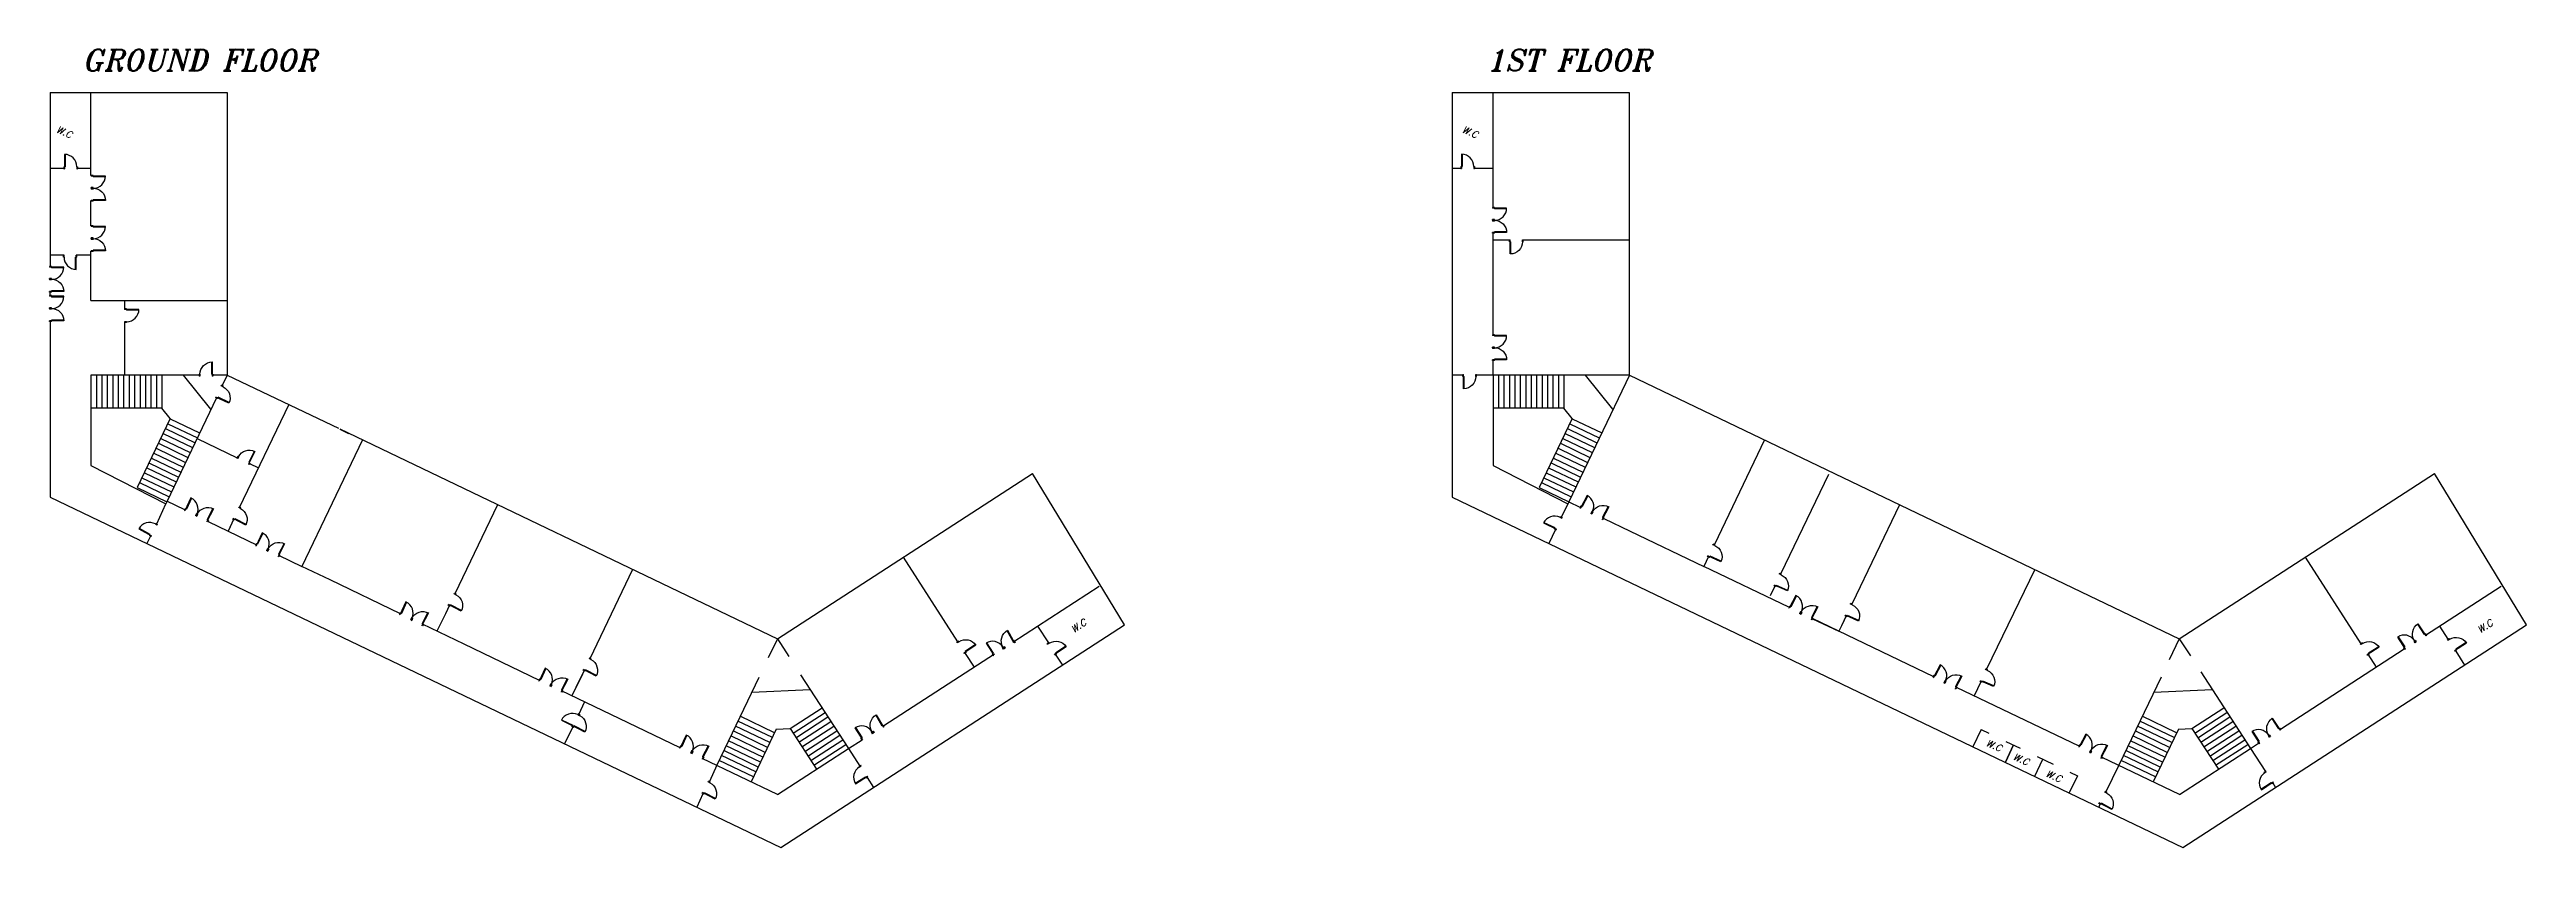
# Model space of a CAD drawing. Header units: millimetres. Extents: x 71 to 575, y 161 to 220.
# Drawn here: x 174 to 355.9, y 161.1 to 219.6 of the extents above; entities that cross this region are included whole.
import ezdxf

# ---------------------------------------------------------------- set-up
doc = ezdxf.new("R2010")
doc.units = ezdxf.units.MM
for name, color, linetype in [('Doors', 6, 'Continuous'), ('Furniture', 1, 'Continuous'), ('Stairs', 1, 'Continuous'), ('Walls', 7, 'Continuous')]:
    doc.layers.add(name, color=color, linetype=linetype)
doc.styles.add('ROMANS', font='romant.shx', dxfattribs={"oblique": 15, "height": 0.13})

# ---------------------------------------------------------------- blocks, each defined once
blk = doc.blocks.new('A$C7384371F')
at = {"layer": 'Doors', "ltscale": 0.5}
for p, q in [((1.32, -0.04), (1.32, 0.01)), ((1.47, -0.04), (1.47, 0.01)), ((0.42, -0.89), (1.32, -0.89)), ((0.42, -0.94), (1.47, -0.94)), ((1.32, -0.04), (1.47, -0.04)), ((1.32, -0.99), (1.32, -0.89)), ((1.47, -0.99), (1.47, -0.94))]:
    blk.add_line(p, q, dxfattribs=at)
at = {"layer": 'Doors', "color": 8}
blk.add_arc((1.32, -0.94), 0.9, 90, 180, dxfattribs=at)
at = {"layer": 'Walls', "ltscale": 0.5}
for p, q in [((1.32, 0.01), (1.47, 0.01)), ((1.32, -0.99), (1.47, -0.99))]:
    blk.add_line(p, q, dxfattribs=at)

msp = doc.modelspace()

# ---------------------------------------------------------------- linework, layer by layer
at = {"layer": 'Stairs'}
for p, q in [((177.03, 195.73), (177.03, 193.33)), ((177.43, 195.73), (177.43, 193.33)), ((177.83, 195.73), (177.83, 193.33)), ((178.23, 195.73), (178.23, 193.33)), ((178.63, 195.73), (178.63, 193.33)), ((179.03, 195.73), (179.03, 193.33)), ((179.79, 195.73), (179.2, 195.73)), ((179.43, 195.73), (179.43, 193.33)), ((179.83, 195.73), (179.83, 193.33)), ((180.23, 195.73), (180.23, 193.33)), ((180.63, 195.73), (180.63, 193.33)), ((181.03, 195.73), (181.03, 193.33)), ((181.43, 195.73), (181.43, 193.33)), ((181.83, 195.73), (181.83, 193.33)), ((182.23, 195.73), (182.23, 193.33)), ((279.98, 195.73), (279.98, 193.33)), ((280.38, 195.73), (280.38, 193.33)), ((280.78, 195.73), (280.78, 193.33)), ((281.18, 195.73), (281.18, 193.33)), ((281.58, 195.73), (281.58, 193.33)), ((281.98, 195.73), (281.98, 193.33)), ((282.73, 195.73), (282.14, 195.73)), ((282.38, 195.73), (282.38, 193.33)), ((282.78, 195.73), (282.78, 193.33)), ((283.18, 195.73), (283.18, 193.33)), ((283.58, 195.73), (283.58, 193.33)), ((283.98, 195.73), (283.98, 193.33)), ((284.38, 195.73), (284.38, 193.33)), ((284.78, 195.73), (284.78, 193.33)), ((285.18, 195.73), (285.18, 193.33)), ((288.78, 193.24), (286.78, 195.73)), ((182.24, 193.33), (177.03, 193.33)), ((182.85, 192.55), (182.24, 193.33)), ((285.18, 193.33), (279.98, 193.33)), ((285.8, 192.55), (285.18, 193.33)), ((182.85, 192.55), (180.43, 187.49)), ((182.16, 191.1), (184.32, 190.06)), ((182.33, 191.46), (184.49, 190.42)), ((182.5, 191.82), (184.67, 190.78)), ((182.68, 192.18), (184.84, 191.14)), ((182.85, 192.54), (185.01, 191.5)), ((285.8, 192.55), (283.37, 187.49)), ((285.1, 191.1), (287.27, 190.06)), ((285.27, 191.46), (287.44, 190.42)), ((285.45, 191.82), (287.61, 190.78)), ((285.62, 192.18), (287.78, 191.14)), ((285.79, 192.54), (287.96, 191.5)), ((181.29, 189.3), (183.46, 188.26)), ((181.47, 189.66), (183.63, 188.62)), ((181.64, 190.02), (183.8, 188.98)), ((181.81, 190.38), (183.98, 189.34)), ((181.98, 190.74), (184.15, 189.7)), ((284.24, 189.3), (286.4, 188.26)), ((284.41, 189.66), (286.57, 188.62)), ((284.58, 190.02), (286.75, 188.98)), ((284.76, 190.38), (286.92, 189.34)), ((284.93, 190.74), (287.09, 189.7)), ((180.43, 187.49), (182.59, 186.45)), ((180.6, 187.85), (182.77, 186.82)), ((180.77, 188.21), (182.94, 187.18)), ((180.95, 188.57), (183.11, 187.54)), ((181.12, 188.93), (183.28, 187.9)), ((283.37, 187.49), (285.54, 186.45)), ((283.55, 187.85), (285.71, 186.82)), ((283.72, 188.21), (285.88, 187.18)), ((283.89, 188.57), (286.06, 187.54)), ((284.06, 188.93), (286.23, 187.9)), ((182.59, 186.45), (182.52, 186.3)), ((329.03, 173.58), (325.92, 167.1)), ((225.56, 172.48), (229.84, 172.66)), ((228.36, 169.8), (230.71, 171.32)), ((228.58, 169.46), (230.93, 170.98)), ((331.3, 169.8), (333.65, 171.32)), ((331.52, 169.46), (333.87, 170.98)), ((226.54, 168.05), (224.01, 169.26)), ((226.71, 168.41), (224.19, 169.62)), ((226.88, 168.77), (224.36, 169.98)), ((227.06, 169.13), (224.53, 170.34)), ((227.23, 169.49), (224.7, 170.71)), ((227.35, 169.75), (225.5, 165.89)), ((227.35, 169.75), (228.36, 169.8)), ((228.36, 169.8), (230.3, 166.81)), ((228.79, 169.12), (231.14, 170.65)), ((229.01, 168.79), (231.36, 170.31)), ((229.23, 168.45), (231.58, 169.98)), ((229.45, 168.12), (231.8, 169.64)), ((229.66, 167.78), (232.01, 169.3)), ((329.48, 168.05), (326.96, 169.26)), ((329.66, 168.41), (327.13, 169.62)), ((329.83, 168.77), (327.3, 169.98)), ((330, 169.13), (327.48, 170.34)), ((330.17, 169.49), (327.65, 170.71)), ((330.3, 169.75), (328.44, 165.89)), ((330.3, 169.75), (331.3, 169.8)), ((331.3, 169.8), (333.24, 166.81)), ((331.74, 169.12), (334.09, 170.65)), ((331.96, 168.79), (334.31, 170.31)), ((332.17, 168.45), (334.52, 169.98)), ((332.39, 168.12), (334.74, 169.64)), ((332.61, 167.78), (334.96, 169.3)), ((225.67, 166.25), (223.15, 167.46)), ((225.85, 166.61), (223.32, 167.82)), ((226.02, 166.97), (223.49, 168.18)), ((226.19, 167.33), (223.67, 168.54)), ((226.36, 167.69), (223.84, 168.9)), ((229.88, 167.45), (232.23, 168.97)), ((230.1, 167.11), (232.45, 168.63)), ((328.62, 166.25), (326.09, 167.46)), ((328.79, 166.61), (326.27, 167.82)), ((328.96, 166.97), (326.44, 168.18)), ((329.14, 167.33), (326.61, 168.54)), ((329.31, 167.69), (326.78, 168.9)), ((332.83, 167.45), (335.18, 168.97)), ((333.04, 167.11), (335.39, 168.63))]:
    msp.add_line(p, q, dxfattribs=at)
at = {"layer": 'Walls'}
for p, q in [((174.03, 216.5), (187.03, 216.5)), ((174.03, 216.5), (174.03, 203.75)), ((177.03, 210.41), (177.03, 216.5)), ((187.03, 216.5), (187.03, 195.73)), ((276.98, 216.5), (289.98, 216.5)), ((276.98, 216.5), (276.98, 186.79)), ((279.98, 208.05), (279.98, 216.5)), ((289.98, 216.5), (289.98, 195.73)), ((174.03, 210.95), (175.01, 210.95)), ((176.03, 210.95), (177.03, 210.95)), ((276.98, 210.95), (277.65, 210.95)), ((278.61, 210.95), (279.98, 210.95)), ((177.03, 206.7), (177.03, 208.56)), ((279.98, 198.71), (279.98, 206.11)), ((279.98, 205.68), (281.18, 205.68)), ((282.2, 205.68), (289.98, 205.68)), ((174.03, 204.57), (175.01, 204.57)), ((176, 204.57), (177.03, 204.57)), ((177.03, 201.23), (177.03, 204.84)), ((174.03, 201.58), (174.03, 201.82)), ((177.03, 201.23), (187.03, 201.23)), ((179.49, 201.23), (179.49, 200.62)), ((174.03, 199.64), (174.03, 186.79)), ((179.49, 199.59), (179.49, 195.73)), ((279.98, 195.73), (279.98, 196.81)), ((184.98, 195.73), (177.03, 195.73)), ((185.83, 193.24), (183.83, 195.73)), ((187.03, 195.73), (185.96, 195.73)), ((187.04, 195.74), (186.67, 194.99)), ((187.04, 195.74), (195.21, 191.85)), ((277.75, 195.73), (276.98, 195.73)), ((279.98, 195.73), (278.75, 195.73)), ((289.98, 195.73), (279.98, 195.73)), ((289.99, 195.74), (285.54, 186.45)), ((289.99, 195.74), (330.37, 176.38)), ((177.03, 193.33), (177.03, 189.12)), ((186.25, 194.07), (182.59, 186.45)), ((191.55, 193.58), (187.92, 186)), ((191.55, 193.58), (187.92, 186)), ((279.98, 193.33), (279.98, 189.12)), ((184.82, 191.1), (187.77, 189.67)), ((196.96, 190.99), (192.51, 181.7)), ((195.3, 191.79), (227.43, 176.38)), ((195.3, 191.78), (195.95, 191.47)), ((299.91, 190.99), (296.24, 183.31)), ((188.67, 189.25), (189.33, 188.94)), ((177.03, 189.12), (182.52, 186.3)), ((227.43, 176.38), (246.16, 188.52)), ((252.92, 177.41), (246.16, 188.52)), ((279.98, 189.12), (285.46, 186.3)), ((304.6, 188.45), (301.12, 181.19)), ((330.37, 176.38), (349.1, 188.52)), ((355.86, 177.41), (349.1, 188.52)), ((174.03, 186.79), (227.69, 161.07)), ((181.86, 184.82), (182.52, 186.3)), ((183.92, 185.86), (182.61, 186.49)), ((206.88, 186.23), (203.74, 179.68)), ((276.98, 186.79), (330.64, 161.07)), ((285.54, 186.45), (285.01, 185.35)), ((285.54, 186.45), (286.36, 186.06)), ((309.83, 186.23), (306.35, 178.97)), ((181.41, 183.92), (181.12, 183.39)), ((185.64, 184.99), (187.1, 184.29)), ((187.53, 185.19), (187.1, 184.29)), ((187.1, 184.29), (189.19, 183.29)), ((187.53, 185.19), (187.23, 184.56)), ((284.57, 184.4), (284.07, 183.39)), ((288.11, 185.21), (290.05, 184.29)), ((290.05, 184.29), (295.46, 181.7)), ((189.95, 182.93), (190.05, 182.88)), ((190.81, 182.52), (192.51, 181.7)), ((236.66, 182.37), (240.65, 176.17)), ((295.81, 182.44), (295.46, 181.7)), ((339.6, 182.37), (343.71, 176.02)), ((194.59, 180.71), (192.51, 181.7)), ((199.76, 178.23), (194.59, 180.71)), ((216.8, 181.48), (213.65, 174.91)), ((244.72, 176.15), (251.07, 180.26)), ((301.71, 178.7), (295.46, 181.7)), ((300.69, 180.3), (300.34, 179.55)), ((319.75, 181.48), (316.21, 174.15)), ((348.44, 176.65), (354.01, 180.26)), ((203.35, 178.85), (203.05, 178.23)), ((200.62, 177.81), (200.52, 177.86)), ((200.52, 177.85), (200.61, 177.8)), ((204.43, 175.99), (201.38, 177.45)), ((203.05, 178.23), (202.43, 176.95)), ((227.69, 161.07), (252.92, 177.41)), ((246.52, 177.32), (247.33, 176.09)), ((312.35, 173.6), (303.43, 177.88)), ((303.44, 177.86), (305.38, 176.95)), ((305.75, 177.73), (305.38, 176.95)), ((305.92, 178.08), (305.56, 177.34)), ((330.64, 161.07), (355.86, 177.41)), ((349.47, 177.32), (350.09, 176.37)), ((209.97, 173.33), (204.43, 175.99)), ((227.43, 176.38), (226.76, 174.99)), ((227.43, 176.38), (228.27, 175.09)), ((235.25, 170.01), (243.37, 175.28)), ((241.23, 175.31), (241.88, 174.31)), ((244.14, 175.8), (244.05, 175.75)), ((244.06, 175.74), (244.15, 175.79)), ((244.16, 175.77), (244.07, 175.72)), ((244.19, 175.73), (244.09, 175.68)), ((247.87, 175.19), (248.37, 174.46)), ((330.37, 176.38), (329.62, 174.83)), ((330.37, 176.38), (331.18, 175.13)), ((337.79, 169.75), (346.89, 175.65)), ((344.21, 175.25), (344.82, 174.31)), ((350.68, 175.49), (351.32, 174.46)), ((210.83, 172.92), (210.73, 172.97)), ((210.84, 172.96), (210.75, 173)), ((210.75, 172.99), (210.84, 172.95)), ((212.97, 173.48), (212.35, 172.19)), ((212.64, 172.8), (212.35, 172.19)), ((213.27, 174.1), (212.64, 172.8)), ((213.27, 174.1), (212.97, 173.48)), ((226.06, 173.54), (222.98, 167.1)), ((229.14, 173.74), (232.65, 168.33)), ((323.02, 168.5), (314.01, 172.8)), ((315.79, 173.22), (315.3, 172.19)), ((331.94, 173.97), (335.59, 168.33)), ((215.19, 170.83), (211.59, 172.56)), ((213.28, 171.75), (212.82, 170.8)), ((328.5, 172.48), (332.78, 172.66)), ((212.43, 169.98), (211.81, 168.68)), ((212.21, 169.53), (211.81, 168.68)), ((212.43, 169.98), (212.13, 169.36)), ((220.3, 168.38), (215.19, 170.83)), ((234.51, 169.59), (234.43, 169.54)), ((234.43, 169.53), (234.52, 169.58)), ((234.53, 169.56), (234.44, 169.5)), ((234.56, 169.52), (234.47, 169.47)), ((315.81, 169.73), (315.2, 168.46)), ((315.81, 169.73), (316.39, 169.45)), ((221.16, 167.97), (221.06, 168.02)), ((221.17, 168.01), (221.08, 168.05)), ((221.09, 168.08), (221.19, 168.03)), ((221.19, 168.05), (221.1, 168.09)), ((227.44, 164.96), (221.92, 167.61)), ((227.44, 164.96), (232.65, 168.33)), ((232.65, 168.33), (233.66, 168.98)), ((232.65, 168.33), (233.49, 167.04)), ((317.6, 167.32), (318.2, 168.59)), ((318.2, 168.59), (317.6, 167.32)), ((317.64, 168.85), (318.69, 168.35)), ((319.75, 166.29), (320.36, 167.55)), ((319.93, 167.75), (321.1, 167.19)), ((330.39, 164.96), (324.7, 167.68)), ((330.39, 164.96), (335.59, 168.33)), ((335.59, 168.33), (336.19, 168.72)), ((335.59, 168.33), (336.69, 166.64)), ((222.98, 167.1), (222.44, 165.92)), ((234.02, 166.2), (234.5, 165.47)), ((322.89, 166.33), (322.29, 165.07)), ((322.34, 166.59), (322.89, 166.33)), ((325.92, 167.1), (324.96, 165.1)), ((337.23, 165.8), (337.44, 165.47)), ((221.95, 165), (221.51, 164.03)), ((324.57, 164.29), (324.45, 164.03))]:
    msp.add_line(p, q, dxfattribs=at)

# ---------------------------------------------------------------- block references
at = {"layer": 'Furniture', "color": 7}
for p, rotation in [((176.03, 212.37), 269.9999999938152), ((278.61, 212.38), 269.9999999938152), ((178.51, 209.42), 179.9999999938152), ((281.4, 207.07), 179.9999999938152), ((178.51, 205.72), 179.9999999938152), ((175.46, 202.74), 179.9999999938152), ((175.01, 203.09), 89.99999999381515), ((175.46, 200.59), 179.9999999938152), ((180.97, 199.63), 179.9999999938152), ((281.4, 197.72), 179.9999999938152), ((185.4, 186.72), 245.2129577949633), ((283.72, 185.92), 334.367247439086), ((287.92, 186.85), 242.3016880896442), ((180.63, 185.49), 331.0692236411045), ((190.63, 184.16), 245.2129577949633), ((201.19, 179.08), 245.2129577949633), ((303.25, 179.5), 242.3016880896442), ((243.32, 176.92), 302.4075159149441), ((346.95, 177.38), 303.099701713503), ((211.42, 174.22), 245.2129577949633), ((313.84, 174.42), 242.3016880896442), ((211.6, 171.43), 334.2186792268124), ((221.77, 169.31), 245.2129577949633), ((233.69, 170.71), 302.4075159149441), ((324.53, 169.32), 242.3016880896442), ((336.25, 170.44), 303.099701713503), ((232.31, 166.32), 31.64304035722678), ((335.52, 165.84), 34.21556005536969)]:
    msp.add_blockref('A$C7384371F', p, dxfattribs=dict(at, rotation=rotation))
at = {"layer": 'Furniture', "color": 7, "xscale": -1}
for p, rotation in [((178.51, 209.51), 6.184812662013429e-09), ((178.51, 205.81), 6.184812662013429e-09), ((281.4, 207.15), 6.184812662013429e-09), ((282.18, 204.22), 270.0000000061848), ((175.46, 202.82), 6.184812662013429e-09), ((175.46, 200.68), 6.184812662013429e-09), ((184.99, 197.13), 90.00000000618482), ((281.4, 197.8), 6.184812662013429e-09), ((187.94, 194.36), 334.7274830767097), ((278.76, 194.33), 270.0000000061848), ((188.43, 190.94), 62.56841217782585), ((185.39, 186.73), 62.56841217782585), ((189.2, 185.38), 332.5684121778258), ((287.85, 186.89), 62.30168810201379), ((190.61, 184.17), 62.56841217782585), ((297.48, 182.74), 336.2965452630796), ((302.36, 180.59), 336.2965452630796), ((201.17, 179.09), 62.56841217782585), ((205.02, 179.05), 332.5684121778258), ((303.18, 179.54), 62.30168810201379), ((307.58, 178.38), 336.2965452630796), ((241.84, 176.93), 33.34282435116814), ((243.3, 176.91), 119.7629702978066), ((248.48, 176.82), 33.34282435116814), ((344.91, 176.78), 32.18885670805039), ((346.88, 177.33), 123.0997017258726), ((351.32, 177.09), 32.18885670805039), ((214.93, 174.29), 332.5684121778258), ((211.4, 174.23), 62.56841217782585), ((313.77, 174.46), 62.30168810201379), ((317.5, 173.57), 336.2965452630796), ((214.1, 170.18), 332.5684121778258), ((233.67, 170.7), 119.7629702978066), ((336.18, 170.39), 123.0997017258726), ((221.75, 169.32), 62.56841217782585), ((324.46, 169.36), 62.30168810201379), ((223.67, 165.25), 332.5684121778258), ((326.23, 164.48), 332.169977883464)]:
    msp.add_blockref('A$C7384371F', p, dxfattribs=dict(at, rotation=rotation))

# ---------------------------------------------------------------- texts
at = {"layer": 'Walls', "char_height": 1.56, "width": 265.1147, "attachment_point": 1, "style": 'ROMANS'}
for s, insert in [('GROUND FLOOR', (176.39, 219.65)), ('1ST FLOOR', (279.53, 219.65))]:
    msp.add_mtext(s, dxfattribs=dict(at, insert=insert))
at = {"layer": 'Walls', "char_height": 0.499, "width": 84.8367, "attachment_point": 1, "style": 'ROMANS'}
for insert, rotation in [((174.63, 214.06), 336.1364), ((277.86, 214.06), 336.1364), ((248.92, 177.22), 33.2419), ((352.19, 177.19), 33.2419), ((316.33, 169.02), 336.1364), ((318.32, 168.01), 336.1364), ((320.72, 166.77), 336.1364)]:
    msp.add_mtext('W.C', dxfattribs=dict(at, insert=insert, rotation=rotation))

doc.saveas('drawing.dxf')
